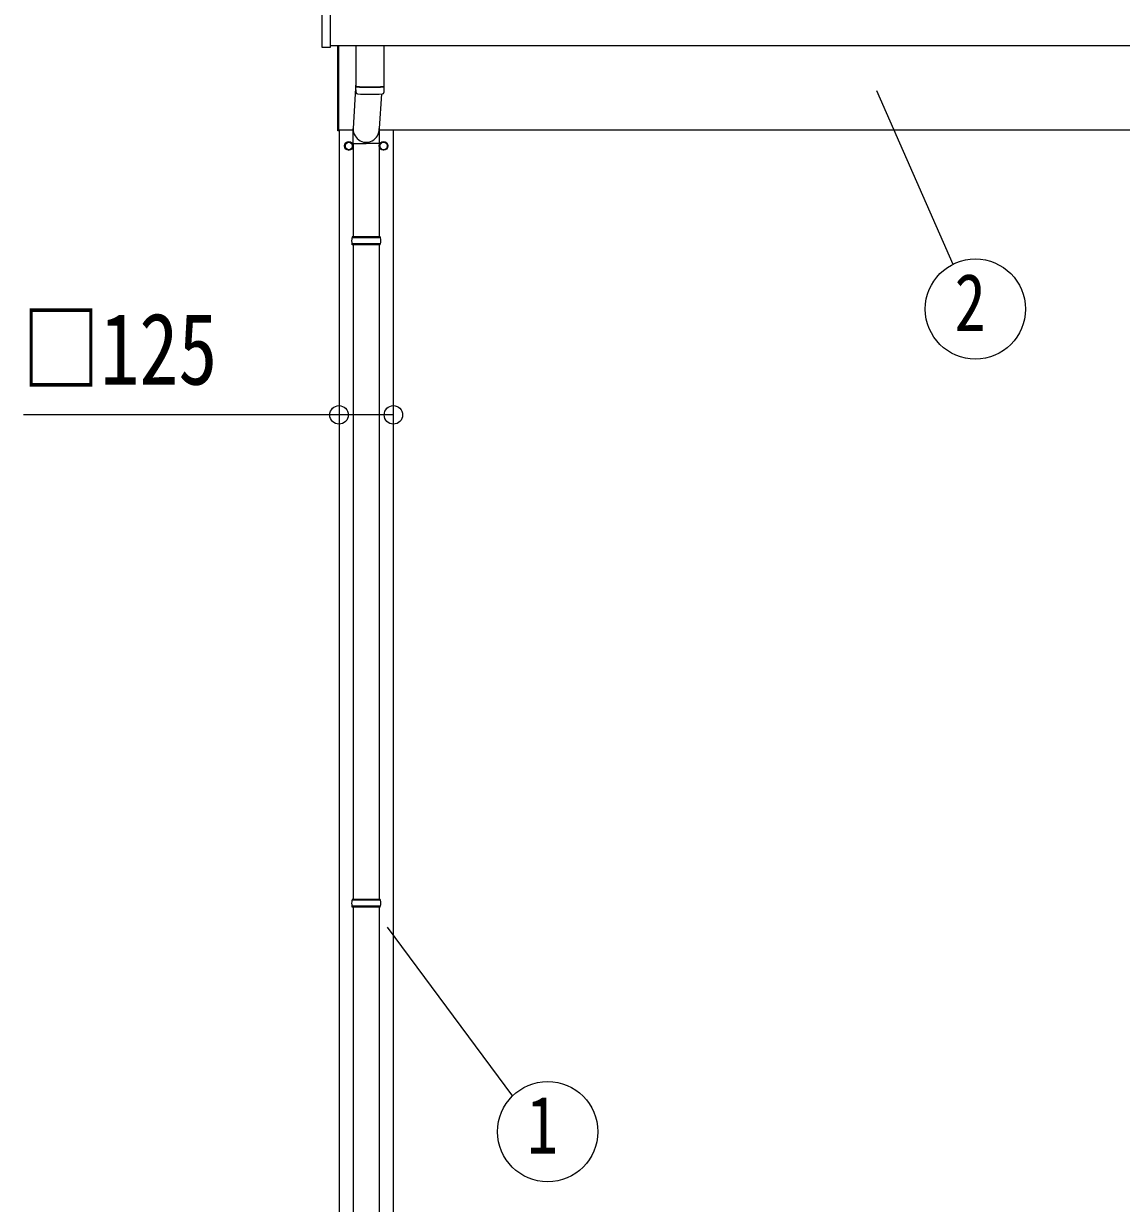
# Model space of a CAD drawing. Units: millimetres, scale not verified. Extents: x -21025 to 21025, y -14850 to 14850.
# Drawn here: x -17082 to -14559, y -6134 to -3423 of the extents above; entities that cross this region are included whole.
import ezdxf
from ezdxf.enums import TextEntityAlignment as Align

# ---------------------------------------------------------------- set-up
doc = ezdxf.new("R2010")
doc.units = ezdxf.units.MM
doc.header["$LTSCALE"] = 60
for name, color, linetype in [('0-5_YKK_13', 4, 'Continuous'), ('0-6_YKK_A1', 4, 'Continuous'), ('0-7_YKK_D', 6, 'Continuous')]:
    doc.layers.add(name, color=color, linetype=linetype)
doc.styles.add('ＭＳ ゴシック', font='')
doc.styles.get('ＭＳ ゴシック').set_extended_font_data('MS Gothic')

msp = doc.modelspace()

# ---------------------------------------------------------------- linework, layer by layer
at = {"layer": '0-5_YKK_13'}
for p, q in [((-16396.7, -3328.37), (-16396.7, -3476.37)), ((-16376.7, -3476.37), (-16376.7, -3328.37)), ((-16396.2, -3476.87), (-16377.2, -3476.87)), ((-16360.4, -3669.58), (-16360.4, -3474.24)), ((-16358.4, -3474.24), (-16358.4, -3669.58)), ((-16318.4, -3474.24), (-16318.4, -3567.22)), ((-16254.4, -3474.24), (-16254.4, -3567.22)), ((-16318.4, -3557.64), (-16324.96, -3664.11)), ((-16318.2, -3581.2), (-16318.43, -3568.22)), ((-16313.93, -3567.5), (-16313.91, -3568.5)), ((-16258.88, -3567.5), (-16258.89, -3568.5)), ((-16254.37, -3568.22), (-16254.6, -3581.2)), ((-16259.94, -3584.5), (-16264.84, -3664.11)), ((-16358.4, -3669.58), (-16360.4, -3669.58)), ((-16325.05, -3698.77), (-16325.05, -3664.11)), ((-16264.75, -3698.77), (-16264.75, -3664.11)), ((-16326.3, -3703.83), (-16326.4, -3703.83)), ((-16326.3, -3704.33), (-16326.4, -3704.33)), ((-16325.05, -3698.77), (-16294.9, -3698.77)), ((-16324.9, -3698.77), (-16324.9, -3913.08)), ((-16264.75, -3698.77), (-16294.9, -3698.77)), ((-16264.9, -3698.77), (-16264.9, -3913.08)), ((-16263.5, -3703.83), (-16263.4, -3703.83)), ((-16263.5, -3704.33), (-16263.4, -3704.33)), ((-16261.9, -3915.08), (-16327.9, -3915.08)), ((-16261.9, -3929.08), (-16327.9, -3929.08)), ((-16262.9, -3913.08), (-16326.9, -3913.08)), ((-16326.9, -3913.08), (-16326.9, -3915.08)), ((-16326.9, -3931.08), (-16326.9, -3929.08)), ((-16262.9, -3931.08), (-16326.9, -3931.08)), ((-16324.9, -3931.08), (-16324.9, -5435.58)), ((-16264.9, -3931.08), (-16264.9, -5435.58)), ((-16262.9, -3913.08), (-16262.9, -3915.08)), ((-16262.9, -3931.08), (-16262.9, -3929.08)), ((-16261.9, -5437.57), (-16327.9, -5437.57)), ((-16262.9, -5435.57), (-16326.9, -5435.57)), ((-16326.9, -5435.57), (-16326.9, -5437.57)), ((-16262.9, -5435.57), (-16262.9, -5437.57)), ((-16261.9, -5451.57), (-16327.9, -5451.57)), ((-16326.9, -5453.57), (-16326.9, -5451.57)), ((-16262.9, -5453.57), (-16326.9, -5453.57)), ((-16324.9, -5453.57), (-16324.9, -6958.08)), ((-16264.9, -5453.57), (-16264.9, -6958.08)), ((-16262.9, -5453.57), (-16262.9, -5451.57))]:
    msp.add_line(p, q, dxfattribs=at)
for points in [[(-16334.9, -3694.26), (-16343.4, -3699.17), (-16343.4, -3708.99), (-16334.9, -3713.89), (-16326.4, -3708.99), (-16326.4, -3699.17)], [(-16254.9, -3694.26), (-16246.4, -3699.17), (-16246.4, -3708.99), (-16254.9, -3713.89), (-16263.4, -3708.99), (-16263.4, -3699.17)]]:
    msp.add_lwpolyline(points, close=True, dxfattribs=at)
for centre, radius in [((-16334.9, -3704.08), 10), ((-16334.9, -3704.08), 8.5), ((-16254.9, -3704.08), 10), ((-16254.9, -3704.08), 8.5)]:
    msp.add_circle(centre, radius, dxfattribs=at)
for centre, radius, start, end in [((-16396.2, -3476.37), 0.5, 180, 270), ((-16377.2, -3476.37), 0.5, 270, 0), ((-16286.4, -3087.49), 480.8, 266.18381, 273.81619), ((-16286.4, -3088.49), 480.8, 266.18381, 273.81619), ((-16314.78, -3580.97), 3.43, 183.91307, 262.91645), ((-16286.41, -3065.5), 519.67, 266.82357, 273.17802), ((-16258.02, -3580.97), 3.43, 277.00994, 356.09787), ((-16334.9, -3704.08), 8.6, 171.25399, 188.74601), ((-16334.9, -3704.08), 8.6, 111.25399, 128.74601), ((-16334.9, -3704.08), 8.6, 231.25399, 248.74601), ((-16334.9, -3704.08), 8.6, 51.25399, 68.74601), ((-16334.9, -3704.08), 8.6, 291.25399, 308.74601), ((-16334.9, -3704.08), 8.6, 1.66581, 8.74601), ((-16334.9, -3704.08), 8.6, 351.25399, 358.33419), ((-16254.9, -3704.08), 8.6, 171.25399, 178.33419), ((-16254.9, -3704.08), 8.6, 181.66581, 188.74601), ((-16254.9, -3704.08), 8.6, 111.25399, 128.74601), ((-16254.9, -3704.08), 8.6, 231.25399, 248.74601), ((-16254.9, -3704.08), 8.6, 51.25399, 68.74601), ((-16254.9, -3704.08), 8.6, 291.25399, 308.74601), ((-16254.9, -3704.08), 8.6, 351.25399, 8.74601), ((-16279.15, -3922.08), 49.25, 171.82876, 180.00002), ((-16279.15, -3922.08), 49.25, 180.00002, 188.17127), ((-16310.65, -3922.08), 49.25, 359.99998, 8.17124), ((-16310.65, -3922.08), 49.25, 351.82873, 359.99998), ((-16279.15, -5444.57), 49.25, 171.82876, 180.00002), ((-16279.15, -5444.57), 49.25, 180.00002, 188.17127), ((-16310.65, -5444.57), 49.25, 359.99998, 8.17124), ((-16310.65, -5444.57), 49.25, 351.82873, 359.99998)]:
    msp.add_arc(centre, radius, start, end, dxfattribs=at)
msp.add_ellipse((-16294.9, -3664.11), major_axis=(0, -31.56), ratio=0.952301, start_param=4.5832251, end_param=7.8539816, dxfattribs=at)
at = {"layer": '0-6_YKK_A1'}
for p, q in [((-10368.4, -3474.24), (-16376.7, -3474.24)), ((-16358.4, -3667.08), (-16323.6, -3667.08)), ((-16357.4, -3667.08), (-16357.4, -7667.08)), ((-16263.49, -3667.08), (-10373.4, -3667.08)), ((-16232.4, -7667.08), (-16232.4, -3667.08))]:
    msp.add_line(p, q, dxfattribs=at)
at = {"layer": '0-7_YKK_D'}
for p, q in [((-15122.28, -3576.61), (-14946.46, -3976.07)), ((-16357.4, -4322.08), (-16357.4, -4323.08)), ((-16246.63, -5499.56), (-15958.96, -5887.79))]:
    msp.add_line(p, q, dxfattribs=at)
msp.add_lwpolyline([(-16232.4, -4322.08), (-16357.4, -4322.08), (-17082.4, -4322.08)], dxfattribs=at)
for centre, radius in [((-14894.66, -4078.96), 115.2), ((-16357.4, -4322.08), 21.25), ((-16232.4, -4322.08), 21.25), ((-15877.8, -5969.55), 115.2)]:
    msp.add_circle(centre, radius, dxfattribs=at)

# ---------------------------------------------------------------- texts
at = {"layer": '0-7_YKK_D', "style": 'ＭＳ ゴシック', "width": 0.8}
for s, height, p in [('2', 132, (-14942.66, -4168.96)), ('□125', 165, (-17086.4, -4302.08)), ('1', 132, (-15925.8, -6059.55))]:
    msp.add_text(s, height=height, dxfattribs=at).set_placement(p, align=Align.BOTTOM_LEFT)

doc.saveas('drawing.dxf')
